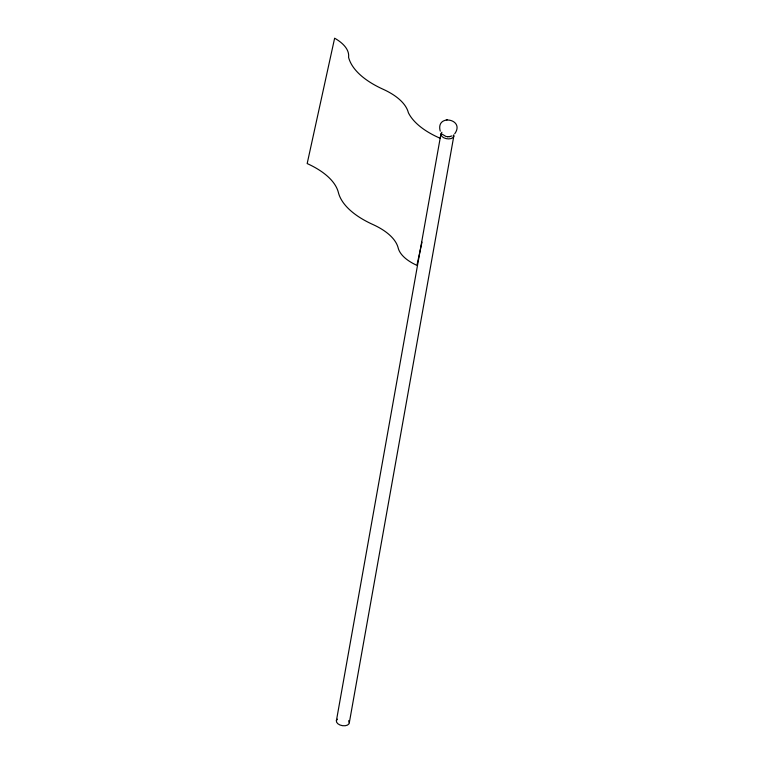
<?xml version="1.0" encoding="UTF-8"?>
<svg xmlns="http://www.w3.org/2000/svg" width="764" height="764" viewBox="0 0 764 764"><rect width="100%" height="100%" fill="white"/><g stroke="black" fill="none" stroke-linecap="round" stroke-linejoin="round"><path stroke-width="1.15" d="M336.361 720.949L440.904 134.053M349.31 722.773L453.845 135.887M422.005 242.131L416.915 265.347A53.69 25.126 4.3 0 1 398.178 247.966A72.437 33.893 4.3 0 0 372.889 224.511A98.852 46.26 4.3 0 1 338.385 192.509A89.398 41.839 4.3 0 0 307.176 163.563L334.632 38.2A60.49 26.301 3.3 0 1 348.565 57.233A98.852 46.26 4.3 0 0 383.079 89.245A72.437 33.893 4.3 0 1 408.368 112.7A84.336 41.199 5.4 0 0 440.035 138.208M454.723 133.767C465.486 118.85 435.356 113.425 440.245 131.15M449.175 136.651L452.03 135.916M442.012 134.101L445.909 136.441L447.924 136.718M446.319 119.728L447.341 119.671M447.57 136.746L450.187 136.584M348.575 720.739A6.542 3.83 10.1 0 1 342.558 725.695A6.542 3.83 10.1 0 1 337.363 719.153M453.701 134.865A6.542 3.83 10.1 0 1 446.252 138.647A6.542 3.83 10.1 0 1 441.907 132.258"/></g></svg>
